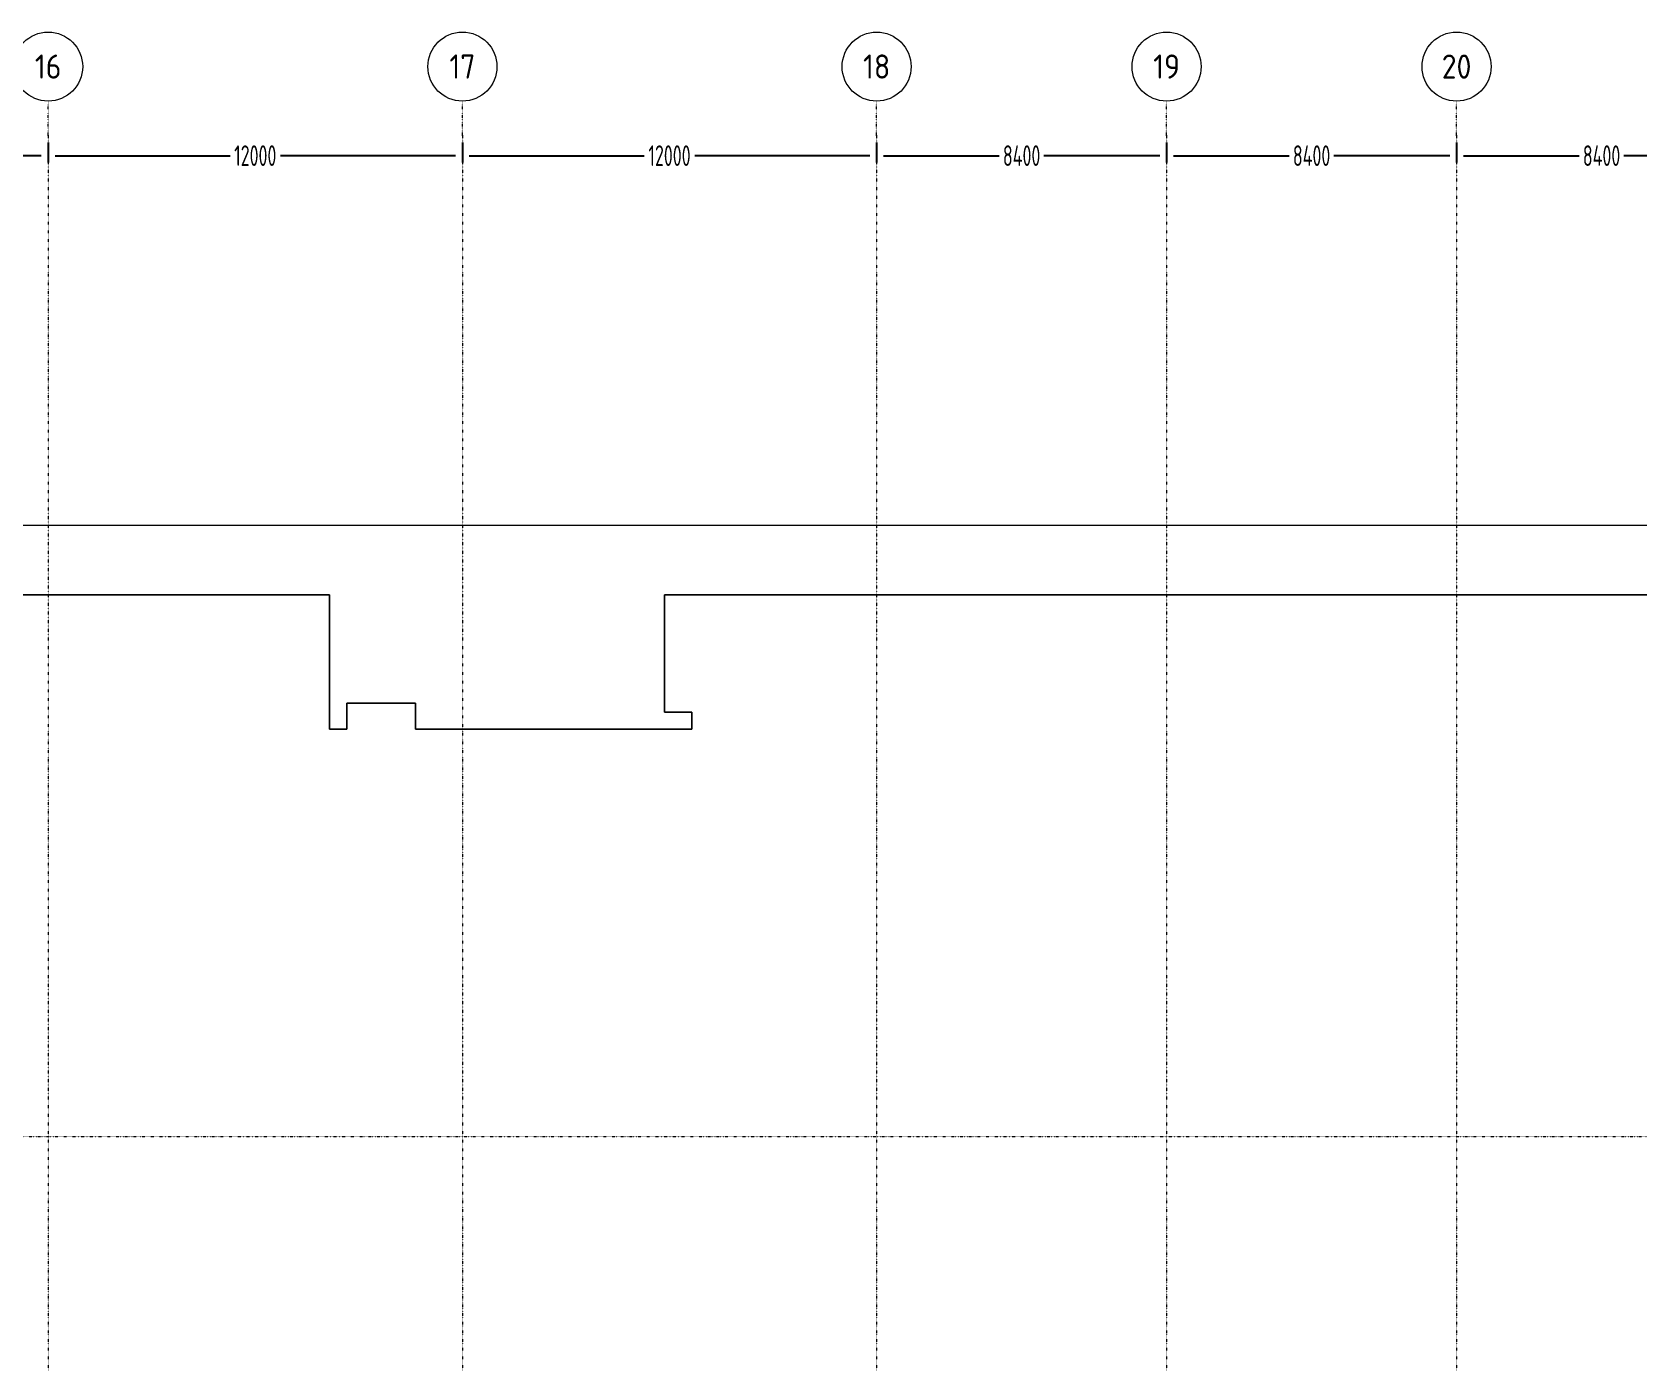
# Model space of a CAD drawing. Extents: x -32000 to 416743, y -254124 to 144214.
# Drawn here: x 126735 to 173252, y 92721 to 131250 of the extents above; entities that cross this region are included whole.
import ezdxf
from ezdxf.enums import TextEntityAlignment as Align

# ---------------------------------------------------------------- set-up
doc = ezdxf.new("R2010")
doc.units = 0
doc.header["$LTSCALE"] = 10
doc.linetypes.add('H12PL4$0$JJP_三點線', pattern=[0.9, 0.3, -0.15, 0, -0.15, 0, -0.15, 0, -0.15])
doc.linetypes.add('XFM7P40ICA$0$H12PL4$0$JJP_三點線', pattern=[0.9, 0.3, -0.15, 0, -0.15, 0, -0.15, 0, -0.15])
for name, color, linetype in [('H12PL4$0$A-DIM', 250, 'Continuous'), ('H12PL4$0$S-GRID', 252, 'Continuous'), ('XFM7P40ICA$0$H12PL4$0$A-DIM', 250, 'Continuous'), ('XFM7P40ICA$0$H12PL4$0$L40_19_HOJO', 252, 'Continuous'), ('XFM7P40ICA$0$H12PL4$0$L40_19_SUGATA2', 252, 'Continuous'), ('XFM7P40ICA$0$H12PL4$0$S-GRID', 252, 'Continuous')]:
    doc.layers.add(name, color=color, linetype=linetype)
doc.styles.add('H12PL4$0$dim-txt', font='isocp.shx', dxfattribs={"width": 0.7, "bigfont": 'chineset.shx'})
doc.styles.add('H12PL4$0$Standard', font='isocp.shx', dxfattribs={"bigfont": 'chineset.shx'})
doc.styles.add('XFM7P40ICA$0$H12PL4$0$dim-txt', font='isocp.shx', dxfattribs={"width": 0.7, "bigfont": 'chineset.shx'})
doc.styles.add('XFM7P40ICA$0$H12PL4$0$Standard', font='isocp.shx', dxfattribs={"bigfont": 'chineset.shx'})
doc.dimstyles.new('H12PL4$0$ARCH-dim-2000', dxfattribs={"dimscale": 2000, "dimtxt": 0.3, "dimasz": 0.1, "dimexe": 0.1, "dimexo": 0.1, "dimgap": 0.05, "dimtad": 1, "dimdec": 0, "dimrnd": 0.5, "dimdsep": 46, "dimtxsty": 'H12PL4$0$dim-txt', "dimblk": 'H12PL4$0$_Dot', "dimcen": 2, "dimclrd": 256, "dimclre": 256, "dimclrt": 256, "dimadec": 0, "dimazin": 0, "dimtfac": 1, "dimtix": 1, "dimtmove": 2, "dimatfit": 3, "dimldrblk": 'H12PL4$0$_OBLIQUE', "dimfxl": 1, "dimtvp": 1, "dimtolj": 1, "dimarcsym": 0})
doc.dimstyles.new('XFM7P40ICA$0$H12PL4$0$ARCH-dim-2000', dxfattribs={"dimscale": 2000, "dimtxt": 0.3, "dimasz": 0.1, "dimexe": 0.1, "dimexo": 0.1, "dimgap": 0.05, "dimtad": 1, "dimdec": 0, "dimrnd": 0.5, "dimdsep": 46, "dimtxsty": 'XFM7P40ICA$0$H12PL4$0$dim-txt', "dimblk": 'XFM7P40ICA$0$H12PL4$0$_Dot', "dimcen": 2, "dimclrd": 256, "dimclre": 256, "dimclrt": 256, "dimadec": 0, "dimazin": 0, "dimtfac": 1, "dimtix": 1, "dimtmove": 2, "dimatfit": 3, "dimldrblk": 'XFM7P40ICA$0$H12PL4$0$_OBLIQUE', "dimfxl": 1, "dimtvp": 1, "dimtolj": 1, "dimarcsym": 0})

# ---------------------------------------------------------------- blocks, each defined once
blk = doc.blocks.new('*D188')
at = {"layer": 'DEFPOINTS', "color": 0, "linetype": 'Continuous', "transparency": 16777216}
for p in [(118800, 128250), (127200, 128250), (127200, 127670)]:
    blk.add_point(p, dxfattribs=at)
at = {"layer": 'H12PL4$0$A-DIM', "linetype": 'Continuous', "lineweight": -2, "transparency": 16777216}
for p, q in [((118800, 128050), (118800, 127470)), ((127200, 128050), (127200, 127470)), ((119000, 127670), (122354, 127670)), ((127000, 127670), (123646, 127670))]:
    blk.add_line(p, q, dxfattribs=at)
at = {"layer": 'H12PL4$0$A-DIM', "linetype": 'Continuous', "lineweight": 0, "transparency": 16777216, "insert": (123000, 127670), "char_height": 600, "attachment_point": 5, "style": 'H12PL4$0$dim-txt'}
blk.add_mtext('\\A1;8400', dxfattribs=at)
blk = doc.blocks.new('H12PL4$0$_Dot')
blk = doc.blocks.new('H12PL4$0$_OBLIQUE')
at = {"color": 0, "linetype": 'ByBlock', "lineweight": -2}
blk.add_line((-0.5, -0.5), (0.5, 0.5), dxfattribs=at)
blk = doc.blocks.new('*D189')
at = {"layer": 'DEFPOINTS', "color": 0, "linetype": 'Continuous', "transparency": 16777216}
for p in [(127200, 128250), (139200, 128250), (139200, 127670)]:
    blk.add_point(p, dxfattribs=at)
at = {"layer": 'H12PL4$0$A-DIM', "linetype": 'Continuous', "lineweight": -2, "transparency": 16777216}
for p, q in [((127200, 128050), (127200, 127470)), ((139200, 128050), (139200, 127470)), ((127400, 127670), (132470, 127670)), ((139000, 127670), (133930, 127670))]:
    blk.add_line(p, q, dxfattribs=at)
at = {"layer": 'H12PL4$0$A-DIM', "linetype": 'Continuous', "lineweight": 0, "transparency": 16777216, "insert": (133200, 127670), "char_height": 600, "attachment_point": 5, "style": 'H12PL4$0$dim-txt'}
blk.add_mtext('\\A1;12000', dxfattribs=at)
blk = doc.blocks.new('*D190')
at = {"layer": 'DEFPOINTS', "color": 0, "linetype": 'Continuous', "transparency": 16777216}
for p in [(139200, 128250), (151200, 128250), (151200, 127670)]:
    blk.add_point(p, dxfattribs=at)
at = {"layer": 'H12PL4$0$A-DIM', "linetype": 'Continuous', "lineweight": -2, "transparency": 16777216}
for p, q in [((139200, 128050), (139200, 127470)), ((151200, 128050), (151200, 127470)), ((139400, 127670), (144470, 127670)), ((151000, 127670), (145930, 127670))]:
    blk.add_line(p, q, dxfattribs=at)
at = {"layer": 'H12PL4$0$A-DIM', "linetype": 'Continuous', "lineweight": 0, "transparency": 16777216, "insert": (145200, 127670), "char_height": 600, "attachment_point": 5, "style": 'H12PL4$0$dim-txt'}
blk.add_mtext('\\A1;12000', dxfattribs=at)
blk = doc.blocks.new('*D191')
at = {"layer": 'DEFPOINTS', "color": 0, "linetype": 'Continuous', "transparency": 16777216}
for p in [(151200, 128250), (159600, 128250), (159600, 127670)]:
    blk.add_point(p, dxfattribs=at)
at = {"layer": 'H12PL4$0$A-DIM', "linetype": 'Continuous', "lineweight": -2, "transparency": 16777216}
for p, q in [((151200, 128050), (151200, 127470)), ((159600, 128050), (159600, 127470)), ((151400, 127670), (154754, 127670)), ((159400, 127670), (156046, 127670))]:
    blk.add_line(p, q, dxfattribs=at)
at = {"layer": 'H12PL4$0$A-DIM', "linetype": 'Continuous', "lineweight": 0, "transparency": 16777216, "insert": (155400, 127670), "char_height": 600, "attachment_point": 5, "style": 'H12PL4$0$dim-txt'}
blk.add_mtext('\\A1;8400', dxfattribs=at)
blk = doc.blocks.new('*D192')
at = {"layer": 'DEFPOINTS', "color": 0, "linetype": 'Continuous', "transparency": 16777216}
for p in [(159600, 128250), (168000, 128250), (168000, 127670)]:
    blk.add_point(p, dxfattribs=at)
at = {"layer": 'H12PL4$0$A-DIM', "linetype": 'Continuous', "lineweight": -2, "transparency": 16777216}
for p, q in [((159600, 128050), (159600, 127470)), ((168000, 128050), (168000, 127470)), ((159800, 127670), (163154, 127670)), ((167800, 127670), (164446, 127670))]:
    blk.add_line(p, q, dxfattribs=at)
at = {"layer": 'H12PL4$0$A-DIM', "linetype": 'Continuous', "lineweight": 0, "transparency": 16777216, "insert": (163800, 127670), "char_height": 600, "attachment_point": 5, "style": 'H12PL4$0$dim-txt'}
blk.add_mtext('\\A1;8400', dxfattribs=at)
blk = doc.blocks.new('*D193')
at = {"layer": 'DEFPOINTS', "color": 0, "linetype": 'Continuous', "transparency": 16777216}
for p in [(168000, 128250), (176400, 128250), (176400, 127670)]:
    blk.add_point(p, dxfattribs=at)
at = {"layer": 'H12PL4$0$A-DIM', "linetype": 'Continuous', "lineweight": -2, "transparency": 16777216}
for p, q in [((168000, 128050), (168000, 127470)), ((176400, 128050), (176400, 127470)), ((168200, 127670), (171554, 127670)), ((176200, 127670), (172846, 127670))]:
    blk.add_line(p, q, dxfattribs=at)
at = {"layer": 'H12PL4$0$A-DIM', "linetype": 'Continuous', "lineweight": 0, "transparency": 16777216, "insert": (172200, 127670), "char_height": 600, "attachment_point": 5, "style": 'H12PL4$0$dim-txt'}
blk.add_mtext('\\A1;8400', dxfattribs=at)
blk = doc.blocks.new('*D929')
at = {"layer": 'DEFPOINTS', "color": 0, "linetype": 'Continuous', "transparency": 16777216}
for p in [(118800, 128250), (127200, 128250), (127200, 127670)]:
    blk.add_point(p, dxfattribs=at)
at = {"layer": 'XFM7P40ICA$0$H12PL4$0$A-DIM', "linetype": 'Continuous', "lineweight": -2, "transparency": 16777216}
for p, q in [((118800, 128050), (118800, 127470)), ((127200, 128050), (127200, 127470)), ((119000, 127670), (122354, 127670)), ((127000, 127670), (123646, 127670))]:
    blk.add_line(p, q, dxfattribs=at)
at = {"layer": 'XFM7P40ICA$0$H12PL4$0$A-DIM', "linetype": 'Continuous', "lineweight": 0, "transparency": 16777216, "insert": (123000, 127670), "char_height": 600, "attachment_point": 5, "style": 'XFM7P40ICA$0$H12PL4$0$dim-txt'}
blk.add_mtext('\\A1;8400', dxfattribs=at)
blk = doc.blocks.new('XFM7P40ICA$0$H12PL4$0$_Dot')
blk = doc.blocks.new('XFM7P40ICA$0$H12PL4$0$_OBLIQUE')
at = {"color": 0, "linetype": 'ByBlock', "lineweight": -2}
blk.add_line((-0.5, -0.5), (0.5, 0.5), dxfattribs=at)
blk = doc.blocks.new('*D930')
at = {"layer": 'DEFPOINTS', "color": 0, "linetype": 'Continuous', "transparency": 16777216}
for p in [(127200, 128250), (139200, 128250), (139200, 127670)]:
    blk.add_point(p, dxfattribs=at)
at = {"layer": 'XFM7P40ICA$0$H12PL4$0$A-DIM', "linetype": 'Continuous', "lineweight": -2, "transparency": 16777216}
for p, q in [((127200, 128050), (127200, 127470)), ((139200, 128050), (139200, 127470)), ((127400, 127670), (132470, 127670)), ((139000, 127670), (133930, 127670))]:
    blk.add_line(p, q, dxfattribs=at)
at = {"layer": 'XFM7P40ICA$0$H12PL4$0$A-DIM', "linetype": 'Continuous', "lineweight": 0, "transparency": 16777216, "insert": (133200, 127670), "char_height": 600, "attachment_point": 5, "style": 'XFM7P40ICA$0$H12PL4$0$dim-txt'}
blk.add_mtext('\\A1;12000', dxfattribs=at)
blk = doc.blocks.new('*D931')
at = {"layer": 'DEFPOINTS', "color": 0, "linetype": 'Continuous', "transparency": 16777216}
for p in [(139200, 128250), (151200, 128250), (151200, 127670)]:
    blk.add_point(p, dxfattribs=at)
at = {"layer": 'XFM7P40ICA$0$H12PL4$0$A-DIM', "linetype": 'Continuous', "lineweight": -2, "transparency": 16777216}
for p, q in [((139200, 128050), (139200, 127470)), ((151200, 128050), (151200, 127470)), ((139400, 127670), (144470, 127670)), ((151000, 127670), (145930, 127670))]:
    blk.add_line(p, q, dxfattribs=at)
at = {"layer": 'XFM7P40ICA$0$H12PL4$0$A-DIM', "linetype": 'Continuous', "lineweight": 0, "transparency": 16777216, "insert": (145200, 127670), "char_height": 600, "attachment_point": 5, "style": 'XFM7P40ICA$0$H12PL4$0$dim-txt'}
blk.add_mtext('\\A1;12000', dxfattribs=at)
blk = doc.blocks.new('*D932')
at = {"layer": 'DEFPOINTS', "color": 0, "linetype": 'Continuous', "transparency": 16777216}
for p in [(151200, 128250), (159600, 128250), (159600, 127670)]:
    blk.add_point(p, dxfattribs=at)
at = {"layer": 'XFM7P40ICA$0$H12PL4$0$A-DIM', "linetype": 'Continuous', "lineweight": -2, "transparency": 16777216}
for p, q in [((151200, 128050), (151200, 127470)), ((159600, 128050), (159600, 127470)), ((151400, 127670), (154754, 127670)), ((159400, 127670), (156046, 127670))]:
    blk.add_line(p, q, dxfattribs=at)
at = {"layer": 'XFM7P40ICA$0$H12PL4$0$A-DIM', "linetype": 'Continuous', "lineweight": 0, "transparency": 16777216, "insert": (155400, 127670), "char_height": 600, "attachment_point": 5, "style": 'XFM7P40ICA$0$H12PL4$0$dim-txt'}
blk.add_mtext('\\A1;8400', dxfattribs=at)
blk = doc.blocks.new('*D933')
at = {"layer": 'DEFPOINTS', "color": 0, "linetype": 'Continuous', "transparency": 16777216}
for p in [(159600, 128250), (168000, 128250), (168000, 127670)]:
    blk.add_point(p, dxfattribs=at)
at = {"layer": 'XFM7P40ICA$0$H12PL4$0$A-DIM', "linetype": 'Continuous', "lineweight": -2, "transparency": 16777216}
for p, q in [((159600, 128050), (159600, 127470)), ((168000, 128050), (168000, 127470)), ((159800, 127670), (163154, 127670)), ((167800, 127670), (164446, 127670))]:
    blk.add_line(p, q, dxfattribs=at)
at = {"layer": 'XFM7P40ICA$0$H12PL4$0$A-DIM', "linetype": 'Continuous', "lineweight": 0, "transparency": 16777216, "insert": (163800, 127670), "char_height": 600, "attachment_point": 5, "style": 'XFM7P40ICA$0$H12PL4$0$dim-txt'}
blk.add_mtext('\\A1;8400', dxfattribs=at)
blk = doc.blocks.new('*D934')
at = {"layer": 'DEFPOINTS', "color": 0, "linetype": 'Continuous', "transparency": 16777216}
for p in [(168000, 128250), (176400, 128250), (176400, 127670)]:
    blk.add_point(p, dxfattribs=at)
at = {"layer": 'XFM7P40ICA$0$H12PL4$0$A-DIM', "linetype": 'Continuous', "lineweight": -2, "transparency": 16777216}
for p, q in [((168000, 128050), (168000, 127470)), ((176400, 128050), (176400, 127470)), ((168200, 127670), (171554, 127670)), ((176200, 127670), (172846, 127670))]:
    blk.add_line(p, q, dxfattribs=at)
at = {"layer": 'XFM7P40ICA$0$H12PL4$0$A-DIM', "linetype": 'Continuous', "lineweight": 0, "transparency": 16777216, "insert": (172200, 127670), "char_height": 600, "attachment_point": 5, "style": 'XFM7P40ICA$0$H12PL4$0$dim-txt'}
blk.add_mtext('\\A1;8400', dxfattribs=at)
blk = doc.blocks.new('H12PL4')
at = {"layer": 'H12PL4$0$S-GRID', "linetype": 'H12PL4$0$JJP_三點線', "lineweight": 0}
for p, q in [((127200, 128250), (127200, 129250)), ((139200, 128250), (139200, 129250)), ((151200, 128250), (151200, 129250)), ((159600, 128250), (159600, 129250)), ((168000, 128250), (168000, 129250)), ((127200, 128250), (127200, -28000)), ((139200, 128250), (139200, -28000)), ((151200, 128250), (151200, -28000)), ((159600, 128250), (159600, -28000)), ((168000, 128250), (168000, -28000)), ((-29000, 99250), (289600, 99250))]:
    blk.add_line(p, q, dxfattribs=at)
at = {"layer": 'H12PL4$0$S-GRID', "lineweight": 0}
for centre in [(127200, 130250), (139200, 130250), (151200, 130250), (159600, 130250), (168000, 130250)]:
    blk.add_circle(centre, 1000, dxfattribs=at)
at = {"layer": 'H12PL4$0$S-GRID', "linetype": 'H12PL4$0$JJP_三點線', "lineweight": 0}
for p in [(127200, 128250), (127200, 128250), (139200, 128250), (139200, 128250), (151200, 128250), (151200, 128250), (159600, 128250), (159600, 128250), (168000, 128250), (168000, 128250)]:
    blk.add_point(p, dxfattribs=at)
at = {"layer": 'H12PL4$0$S-GRID', "style": 'H12PL4$0$Standard'}
for s, p in [('16', (127200, 130602.4)), ('17', (139200, 130602.4)), ('18', (151200, 130602.4)), ('19', (159600, 130602.4)), ('20', (168000, 130600))]:
    blk.add_text(s, height=700, dxfattribs=at).set_placement(p, align=Align.TOP_CENTER)
at = {"layer": 'H12PL4$0$A-DIM', "linetype": 'Continuous', "lineweight": 0}
for base, p1, p2, picture, middle in [((127200, 127670), (118800, 128250), (127200, 128250), '*D188', (123000, 127670)), ((139200, 127670), (127200, 128250), (139200, 128250), '*D189', (133200, 127670)), ((151200, 127670), (139200, 128250), (151200, 128250), '*D190', (145200, 127670)), ((159600, 127670), (151200, 128250), (159600, 128250), '*D191', (155400, 127670)), ((168000, 127670), (159600, 128250), (168000, 128250), '*D192', (163800, 127670)), ((176400, 127670), (168000, 128250), (176400, 128250), '*D193', (172200, 127670))]:
    dim = blk.add_linear_dim(base=base, p1=p1, p2=p2, dimstyle='H12PL4$0$ARCH-dim-2000', dxfattribs=at)
    dim.commit()
    dim.dimension.update_dxf_attribs({"geometry": picture, "text_midpoint": middle, "dimtype": 128})
blk = doc.blocks.new('XFM7P40ICA$0$H12PL4')
at = {"layer": 'XFM7P40ICA$0$H12PL4$0$L40_19_HOJO', "lineweight": 0, "flags": 128}
for points in [[(88000, 114950), (135350, 114950), (135350, 111050), (135850, 111050), (135850, 111809), (137845, 111809), (137845, 111050), (145850, 111050), (145850, 111550), (145050, 111550), (145050, 114950), (189350, 114950)], [(260200, 126600), (260200, 123500), (242100, 123500), (242100, 116950), (11050, 116950), (11050, 123550), (2150, 123550), (2150, 126600)]]:
    blk.add_lwpolyline(points, dxfattribs=at)
at = {"layer": 'XFM7P40ICA$0$H12PL4$0$L40_19_SUGATA2', "lineweight": 0, "flags": 128}
blk.add_lwpolyline([(189350, 114950), (145050, 114950), (145050, 111550), (145850, 111550), (145850, 111050), (137845, 111050), (137845, 111809), (135850, 111809), (135850, 111050), (135350, 111050), (135350, 114950), (88000, 114950)], dxfattribs=at)
at = {"layer": 'XFM7P40ICA$0$H12PL4$0$S-GRID', "linetype": 'XFM7P40ICA$0$H12PL4$0$JJP_三點線', "lineweight": 0}
for p, q in [((127200, 128250), (127200, 129250)), ((139200, 128250), (139200, 129250)), ((151200, 128250), (151200, 129250)), ((159600, 128250), (159600, 129250)), ((168000, 128250), (168000, 129250)), ((127200, 128250), (127200, -28000)), ((139200, 128250), (139200, -28000)), ((151200, 128250), (151200, -28000)), ((159600, 128250), (159600, -28000)), ((168000, 128250), (168000, -28000)), ((-29000, 99250), (289600, 99250))]:
    blk.add_line(p, q, dxfattribs=at)
at = {"layer": 'XFM7P40ICA$0$H12PL4$0$S-GRID', "lineweight": 0}
for centre in [(127200, 130250), (139200, 130250), (151200, 130250), (159600, 130250), (168000, 130250)]:
    blk.add_circle(centre, 1000, dxfattribs=at)
at = {"layer": 'XFM7P40ICA$0$H12PL4$0$S-GRID', "linetype": 'XFM7P40ICA$0$H12PL4$0$JJP_三點線', "lineweight": 0}
for p in [(127200, 128250), (127200, 128250), (139200, 128250), (139200, 128250), (151200, 128250), (151200, 128250), (159600, 128250), (159600, 128250), (168000, 128250), (168000, 128250)]:
    blk.add_point(p, dxfattribs=at)
at = {"layer": 'XFM7P40ICA$0$H12PL4$0$S-GRID', "style": 'XFM7P40ICA$0$H12PL4$0$Standard'}
for s, p in [('16', (127200, 130602.4)), ('17', (139200, 130602.4)), ('18', (151200, 130602.4)), ('19', (159600, 130602.4)), ('20', (168000, 130600))]:
    blk.add_text(s, height=700, dxfattribs=at).set_placement(p, align=Align.TOP_CENTER)
at = {"layer": 'XFM7P40ICA$0$H12PL4$0$A-DIM', "linetype": 'Continuous', "lineweight": 0}
for base, p1, p2, picture, middle in [((127200, 127670), (118800, 128250), (127200, 128250), '*D929', (123000, 127670)), ((139200, 127670), (127200, 128250), (139200, 128250), '*D930', (133200, 127670)), ((151200, 127670), (139200, 128250), (151200, 128250), '*D931', (145200, 127670)), ((159600, 127670), (151200, 128250), (159600, 128250), '*D932', (155400, 127670)), ((168000, 127670), (159600, 128250), (168000, 128250), '*D933', (163800, 127670)), ((176400, 127670), (168000, 128250), (176400, 128250), '*D934', (172200, 127670))]:
    dim = blk.add_linear_dim(base=base, p1=p1, p2=p2, dimstyle='XFM7P40ICA$0$H12PL4$0$ARCH-dim-2000', dxfattribs=at)
    dim.commit()
    dim.dimension.update_dxf_attribs({"geometry": picture, "text_midpoint": middle, "dimtype": 128})
blk = doc.blocks.new('XFM7P40ICA')
blk.add_blockref('XFM7P40ICA$0$H12PL4', (0, 0))

msp = doc.modelspace()

# ---------------------------------------------------------------- block references
for name in ['H12PL4', 'XFM7P40ICA']:
    msp.add_blockref(name, (0, 0))

doc.saveas('drawing.dxf')
